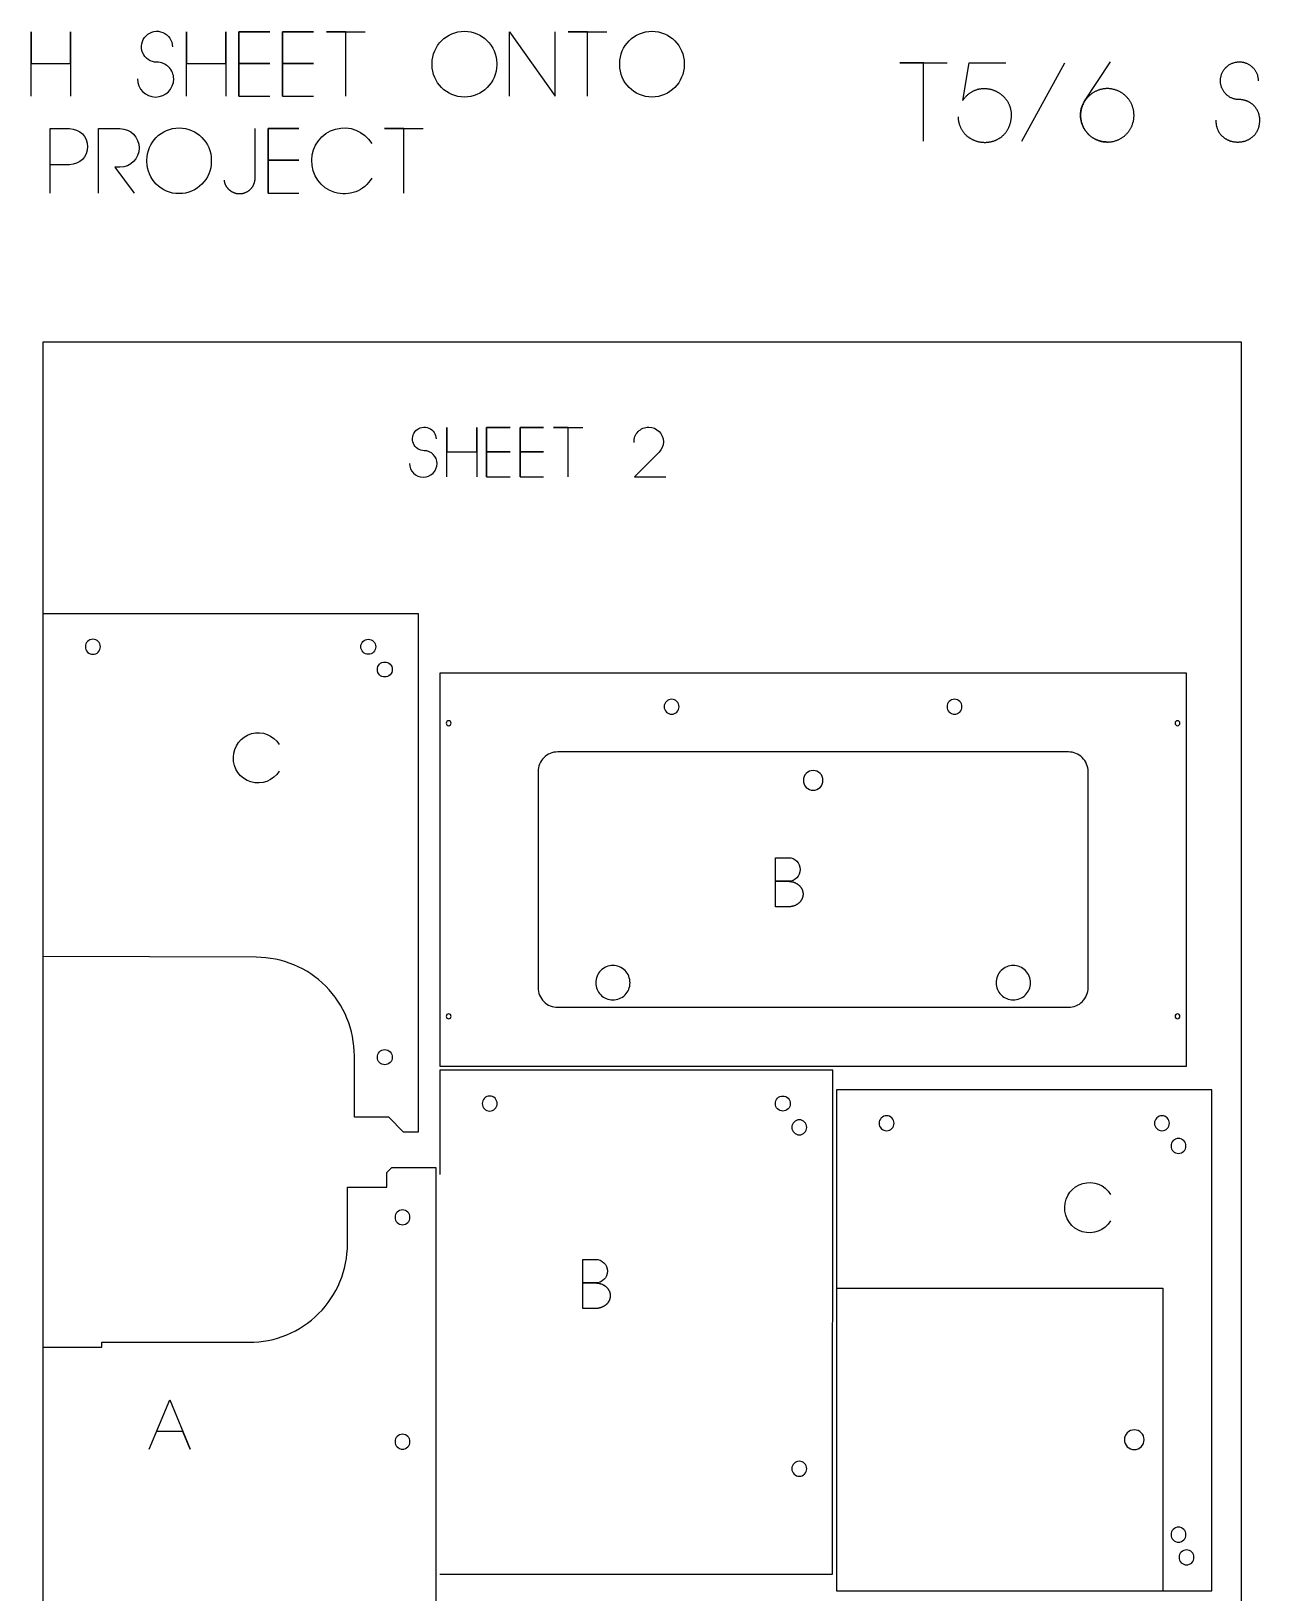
# Model space of a CAD drawing. Extents: x -841 to 6211, y -469 to 2808.
# Drawn here: x 1238 to 2488, y 1167 to 2757 of the extents above; entities that cross this region are included whole.
import ezdxf

# ---------------------------------------------------------------- set-up
doc = ezdxf.new("R2010")
doc.units = 0
for name, color, linetype in [('DEFAULT_LAYER', 1, 'CONTINUOUS'), ('T5_LOGOLAYER_2', 18, 'CONTINUOUS'), ('T5_LOGOLAYER_20', 18, 'CONTINUOUS'), ('T5_LOGOLAYER_21', 18, 'CONTINUOUS'), ('VW_T4_LOGO_2LAYER_2', 18, 'CONTINUOUS')]:
    doc.layers.add(name, color=color, linetype=linetype)

msp = doc.modelspace()

# ---------------------------------------------------------------- linework, layer by layer
at = {"layer": 'DEFAULT_LAYER'}
msp.add_lwpolyline([(1249.6, 2164), (1631.6, 2164), (1631.6, 1636), (1616.6, 1636), (1601.6, 1651), (1566.6, 1651), (1566.6, 1713.5, 0.415484), (1466.6, 1813.9), (1249.6, 1814.6)], format="xyb", dxfattribs=at)
for points in [[(1300.4, 2137.7, 0.414214), (1292.8, 2130, 0.414214), (1300.4, 2122.4, 0.414214), (1308, 2130, 0.414214)], [(1580.8, 2122.4, -0.414214), (1573.2, 2130, -0.414214), (1580.8, 2137.7, -0.414214), (1588.4, 2130, -0.414214)], [(1597.6, 2099.3, -0.414214), (1590, 2106.9, -0.414214), (1597.6, 2114.5, -0.414214), (1605.2, 2106.9, -0.414214)], [(1889.6, 2076.6, 0.414214), (1882, 2069, 0.414214), (1889.6, 2061.4, 0.414214), (1897.2, 2069, 0.414214)], [(2177.6, 2076.6, 0.414214), (2170, 2069, 0.414214), (2177.6, 2061.4, 0.414214), (2185.2, 2069, 0.414214)], [(1662.6, 2054.7, 0.414214), (1660.1, 2052.2, 0.414214), (1662.6, 2049.7, 0.414214), (1665.1, 2052.2, 0.414214)], [(2404.6, 2054.7, 0.414214), (2402.1, 2052.2, 0.414214), (2404.6, 2049.7, 0.414214), (2407.1, 2052.2, 0.414214)], [(1773.7, 1763), (2293.6, 1763, 0.414214), (2313.6, 1783), (2313.6, 2003, 0.415222), (2293.5, 2023), (1773.6, 2023, 0.414214), (1753.6, 2003), (1753.6, 1783, 0.415288)], [(2033.7, 2004, 0.414214), (2023.7, 1994, 0.414214), (2033.7, 1984, 0.414214), (2043.7, 1994, 0.414214)], [(1829.8, 1805.5, 0.414214), (1812.3, 1788, 0.414214), (1829.8, 1770.5, 0.414214), (1847.3, 1788, 0.414214)], [(2237.4, 1805.5, 0.414214), (2219.9, 1788, 0.414214), (2237.4, 1770.5, 0.414214), (2254.9, 1788, 0.414214)], [(1662.6, 1756.3, 0.414214), (1660.1, 1753.8, 0.414214), (1662.6, 1751.3, 0.414214), (1665.1, 1753.8, 0.414214)], [(2404.6, 1756.3, 0.414214), (2402.1, 1753.8, 0.414214), (2404.6, 1751.3, 0.414214), (2407.1, 1753.8, 0.414214)], [(1597.6, 1704.6, -0.414214), (1590, 1712.2, -0.414214), (1597.6, 1719.9, -0.414214), (1605.2, 1712.2, -0.414214)], [(1704.4, 1672.7, 0.414214), (1696.8, 1665, 0.414214), (1704.4, 1657.4, 0.414214), (1712, 1665, 0.414214)], [(2002.8, 1672.7, -0.414214), (2010.4, 1665, -0.414214), (2002.8, 1657.4, -0.414214), (1995.2, 1665, -0.414214)], [(2019.6, 1648.5, 0.414214), (2012, 1640.8, 0.414214), (2019.6, 1633.2, 0.414214), (2027.2, 1640.8, 0.414214)], [(2108.4, 1652.6, 0.414214), (2100.8, 1645, 0.414214), (2108.4, 1637.4, 0.414214), (2116, 1645, 0.414214)], [(2388.8, 1652.6, 0.414214), (2381.2, 1645, 0.414214), (2388.8, 1637.4, 0.414214), (2396.4, 1645, 0.414214)], [(2405.6, 1629.5, 0.414214), (2398, 1621.9, 0.414214), (2405.6, 1614.2, 0.414214), (2413.2, 1621.9, 0.414214)], [(1615.6, 1556.8, 0.414214), (1608, 1549.2, 0.414214), (1615.6, 1541.6, 0.414214), (1623.2, 1549.2, 0.414214)], [(1615.6, 1328.4, 0.414214), (1608, 1320.8, 0.414214), (1615.6, 1313.2, 0.414214), (1623.2, 1320.8, 0.414214)], [(2360.6, 1332.8, 0.414214), (2350.6, 1322.8, 0.414214), (2360.6, 1312.8, 0.414214), (2370.6, 1322.8, 0.414214)], [(2019.6, 1300.9, 0.414214), (2012, 1293.3, 0.414214), (2019.6, 1285.6, 0.414214), (2027.2, 1293.3, 0.414214)], [(2405.6, 1233.8, 0.414214), (2398, 1226.2, 0.414214), (2405.6, 1218.5, 0.414214), (2413.2, 1226.2, 0.414214)], [(2413.8, 1210.6, 0.414214), (2406.2, 1203, 0.414214), (2413.8, 1195.4, 0.414214), (2421.4, 1203, 0.414214)]]:
    msp.add_lwpolyline(points, format="xyb", close=True, dxfattribs=at)
for points in [[(1653.6, 1703), (2413.6, 1703), (2413.6, 2103), (1653.6, 2103)], [(2057.6, 1169), (2439.6, 1169), (2439.6, 1679), (2057.6, 1679)]]:
    msp.add_lwpolyline(points, close=True, dxfattribs=at)
for points in [[(1653.7, 1186), (2053.5, 1186), (2053.6, 1699), (1653.6, 1699), (1653.6, 1592.7)], [(2057.6, 1477.1), (2389.6, 1477), (2389.6, 1169)]]:
    msp.add_lwpolyline(points, dxfattribs=at)
at = {"layer": 'T5_LOGOLAYER_2'}
for points in [[(2146, 2644.6), (2146, 2724.6), (2122, 2724.6), (2170, 2724.6)], [(2181.2, 2669.4), (2181.2, 2668.7), (2181.3, 2668), (2181.3, 2667.3), (2181.4, 2666.6), (2181.5, 2665.9), (2181.6, 2665.2), (2181.8, 2664.6), (2181.9, 2663.9), (2182.1, 2663.3), (2182.3, 2662.6), (2182.4, 2662), (2182.6, 2661.4), (2182.9, 2660.8), (2183.1, 2660.2), (2183.3, 2659.6), (2183.6, 2659), (2183.8, 2658.5), (2184.1, 2657.9), (2184.4, 2657.4), (2184.7, 2656.8), (2185, 2656.3), (2185.3, 2655.8), (2185.6, 2655.3), (2186, 2654.8), (2186.3, 2654.3), (2186.7, 2653.8), (2187.1, 2653.4), (2187.4, 2652.9), (2187.8, 2652.5), (2188.2, 2652), (2188.6, 2651.6), (2189, 2651.2), (2189.5, 2650.8), (2189.9, 2650.4), (2190.3, 2650), (2190.8, 2649.7), (2191.2, 2649.3), (2191.7, 2649), (2192.2, 2648.6), (2192.6, 2648.3), (2193.1, 2648), (2193.6, 2647.7), (2194.1, 2647.4), (2194.6, 2647.1), (2195.1, 2646.8), (2195.6, 2646.6), (2196.1, 2646.3), (2196.7, 2646.1), (2197.2, 2645.8), (2197.7, 2645.6), (2198.3, 2645.4), (2198.8, 2645.2), (2199.3, 2645), (2199.9, 2644.8), (2200.4, 2644.7), (2201, 2644.5), (2201.5, 2644.4), (2202.1, 2644.2), (2202.7, 2644.1), (2203.2, 2644), (2203.8, 2643.9), (2204.4, 2643.8), (2204.9, 2643.8), (2205.5, 2643.7), (2206.1, 2643.6), (2206.7, 2643.6), (2207.2, 2643.6), (2207.8, 2643.5), (2208.4, 2643.5), (2208.9, 2643.5), (2209.5, 2643.5), (2210.1, 2643.6), (2210.7, 2643.6), (2211.2, 2643.7), (2211.8, 2643.7), (2212.4, 2643.8), (2213, 2643.9), (2213.5, 2644), (2214.1, 2644.1), (2214.6, 2644.2), (2215.2, 2644.3), (2215.8, 2644.4), (2216.3, 2644.6), (2216.9, 2644.8), (2217.4, 2644.9), (2218, 2645.1), (2218.5, 2645.3), (2219, 2645.5), (2219.6, 2645.8), (2220.1, 2646), (2220.6, 2646.2), (2221.1, 2646.5), (2221.7, 2646.8), (2222.2, 2647), (2222.7, 2647.3), (2223.2, 2647.6), (2223.7, 2648), (2224.1, 2648.3), (2224.6, 2648.6), (2225.1, 2649), (2225.6, 2649.3), (2226, 2649.7), (2226.5, 2650.1), (2226.9, 2650.5), (2227.3, 2650.9), (2227.8, 2651.3), (2228.2, 2651.8), (2228.6, 2652.2), (2229, 2652.7), (2229.4, 2653.2), (2229.8, 2653.7), (2230.1, 2654.2), (2230.5, 2654.7), (2230.9, 2655.2), (2231.2, 2655.7), (2231.5, 2656.3), (2231.9, 2656.8), (2232.2, 2657.4), (2232.5, 2658), (2232.8, 2658.6), (2233, 2659.2), (2233.3, 2659.8), (2233.6, 2660.5), (2233.8, 2661.1), (2234, 2661.8), (2234.3, 2662.4), (2234.5, 2663.1), (2234.7, 2663.8), (2234.8, 2664.5), (2235, 2665.2), (2235.1, 2665.9), (2235.2, 2666.6), (2235.4, 2667.2), (2235.4, 2667.9), (2235.5, 2668.6), (2235.6, 2669.2), (2235.6, 2669.9), (2235.6, 2670.5), (2235.7, 2671.1), (2235.7, 2671.8), (2235.6, 2672.4), (2235.6, 2673), (2235.6, 2673.7), (2235.5, 2674.3), (2235.4, 2674.9), (2235.3, 2675.5), (2235.2, 2676.1), (2235.1, 2676.7), (2235, 2677.3), (2234.8, 2677.8), (2234.7, 2678.4), (2234.5, 2679), (2234.3, 2679.5), (2234.1, 2680.1), (2233.9, 2680.6), (2233.7, 2681.2), (2233.5, 2681.7), (2233.3, 2682.2), (2233, 2682.8), (2232.7, 2683.3), (2232.5, 2683.8), (2232.2, 2684.3), (2231.9, 2684.8), (2231.6, 2685.3), (2231.3, 2685.7), (2231, 2686.2), (2230.6, 2686.7), (2230.3, 2687.1), (2229.9, 2687.6), (2229.6, 2688), (2229.2, 2688.4), (2228.8, 2688.9), (2228.4, 2689.3), (2228, 2689.7), (2227.6, 2690.1), (2227.2, 2690.5), (2226.8, 2690.8), (2226.4, 2691.2), (2225.9, 2691.6), (2225.5, 2691.9), (2225, 2692.3), (2224.6, 2692.6), (2224.1, 2692.9), (2223.7, 2693.3), (2223.2, 2693.6), (2222.7, 2693.9), (2222.2, 2694.2), (2221.7, 2694.4), (2221.2, 2694.7), (2220.7, 2695), (2220.2, 2695.2), (2219.7, 2695.5), (2219.2, 2695.7), (2218.7, 2695.9), (2218.1, 2696.1), (2217.6, 2696.3), (2217.1, 2696.5), (2216.5, 2696.7), (2216, 2696.9), (2215.5, 2697), (2214.9, 2697.2), (2214.4, 2697.3), (2213.8, 2697.4), (2213.3, 2697.6), (2212.7, 2697.7), (2212.1, 2697.8), (2211.6, 2697.8), (2211, 2697.9), (2210.5, 2698), (2209.9, 2698), (2209.3, 2698.1), (2208.8, 2698.1), (2208.2, 2698.1), (2207.6, 2698.1), (2207.1, 2698.1), (2206.5, 2698.1), (2205.9, 2698), (2205.4, 2698), (2204.8, 2697.9), (2204.2, 2697.8), (2203.7, 2697.8), (2203.1, 2697.7), (2202.5, 2697.6), (2202, 2697.4), (2201.4, 2697.3), (2200.8, 2697.2), (2200.3, 2697), (2199.7, 2696.8), (2199.2, 2696.6), (2198.6, 2696.4), (2198.1, 2696.2), (2197.6, 2696), (2197, 2695.7), (2196.5, 2695.5), (2195.9, 2695.2), (2195.4, 2694.9), (2194.9, 2694.6), (2194.4, 2694.3), (2193.9, 2694), (2193.3, 2693.7), (2192.8, 2693.3), (2192.3, 2692.9), (2191.8, 2692.6), (2191.4, 2692.2), (2190.9, 2691.8), (2190.4, 2691.3), (2189.9, 2690.9), (2189.4, 2690.4), (2189, 2690), (2188.5, 2689.5), (2188.1, 2689), (2187.6, 2688.4), (2187.2, 2687.9), (2186.8, 2687.4), (2186.4, 2686.8), (2186, 2686.2), (2192.4, 2724.6), (2230, 2724.6)], [(2246, 2644.6), (2290, 2724.6)], [(2333.2, 2643.8), (2332.7, 2643.8), (2332.2, 2643.8), (2331.7, 2643.9), (2331.2, 2643.9), (2330.7, 2643.9), (2330.2, 2644), (2329.7, 2644), (2329.3, 2644.1), (2328.8, 2644.2), (2328.3, 2644.2), (2327.9, 2644.3), (2327.4, 2644.4), (2326.9, 2644.5), (2326.5, 2644.6), (2326, 2644.8), (2325.6, 2644.9), (2325.1, 2645), (2324.7, 2645.1), (2324.3, 2645.3), (2323.8, 2645.4), (2323.4, 2645.6), (2323, 2645.8), (2322.6, 2645.9), (2322.1, 2646.1), (2321.7, 2646.3), (2321.3, 2646.5), (2320.9, 2646.7), (2320.5, 2646.9), (2319.7, 2647.3), (2319, 2647.8), (2318.2, 2648.3), (2317.5, 2648.8), (2316.8, 2649.3), (2316.1, 2649.8), (2315.4, 2650.4), (2314.7, 2651), (2314.1, 2651.6), (2313.5, 2652.2), (2312.9, 2652.9), (2312.3, 2653.5), (2311.8, 2654.2), (2311.3, 2654.9), (2310.7, 2655.6), (2310.3, 2656.3), (2309.8, 2657.1), (2309.4, 2657.8), (2309, 2658.6), (2308.6, 2659.4), (2308.2, 2660.2), (2307.9, 2661), (2307.5, 2661.8), (2307.3, 2662.6), (2307, 2663.4), (2306.8, 2664.3), (2306.6, 2665.1), (2306.4, 2666), (2306.2, 2666.9), (2306.1, 2667.7), (2306, 2668.6), (2305.9, 2669.5), (2305.9, 2670.4), (2305.9, 2671.3), (2305.9, 2672.2), (2305.9, 2672.6), (2305.9, 2673.1), (2306, 2673.5), (2306, 2673.9), (2306.1, 2674.4), (2306.1, 2674.8), (2306.2, 2675.3), (2306.3, 2675.7), (2306.3, 2676.2), (2306.4, 2676.6), (2306.5, 2677.1), (2306.6, 2677.5), (2306.7, 2678), (2306.9, 2678.4), (2307, 2678.9), (2307.1, 2679.3), (2307.3, 2679.8), (2307.4, 2680.2), (2307.6, 2680.6), (2307.8, 2681.1), (2308, 2681.5), (2308.1, 2682), (2308.3, 2682.4), (2308.5, 2682.8), (2308.8, 2683.3), (2309, 2683.7), (2309.2, 2684.1), (2309.5, 2684.6), (2309.7, 2685), (2310, 2685.4), (2336.4, 2725.4)], [(2443.6, 2666.2), (2443.6, 2665.5), (2443.6, 2664.8), (2443.6, 2664.2), (2443.7, 2663.5), (2443.8, 2662.9), (2443.8, 2662.2), (2443.9, 2661.6), (2444.1, 2661), (2444.2, 2660.4), (2444.3, 2659.8), (2444.5, 2659.2), (2444.7, 2658.6), (2444.9, 2658.1), (2445.1, 2657.5), (2445.3, 2657), (2445.5, 2656.4), (2445.7, 2655.9), (2446, 2655.4), (2446.2, 2654.9), (2446.5, 2654.4), (2446.8, 2653.9), (2447.1, 2653.5), (2447.4, 2653), (2447.7, 2652.6), (2448, 2652.1), (2448.4, 2651.7), (2448.7, 2651.3), (2449.1, 2650.9), (2449.4, 2650.5), (2449.8, 2650.1), (2450.2, 2649.8), (2450.6, 2649.4), (2451, 2649.1), (2451.4, 2648.7), (2451.8, 2648.4), (2452.2, 2648.1), (2452.6, 2647.8), (2453.1, 2647.5), (2453.5, 2647.2), (2454, 2647), (2454.4, 2646.7), (2454.9, 2646.5), (2455.3, 2646.2), (2455.8, 2646), (2456.3, 2645.8), (2456.8, 2645.6), (2457.2, 2645.4), (2457.7, 2645.2), (2458.2, 2645.1), (2458.7, 2644.9), (2459.2, 2644.8), (2459.7, 2644.6), (2460.2, 2644.5), (2460.8, 2644.4), (2461.3, 2644.3), (2461.8, 2644.2), (2462.3, 2644.1), (2462.8, 2644), (2463.3, 2644), (2463.9, 2643.9), (2464.4, 2643.9), (2464.9, 2643.8), (2465.4, 2643.8), (2466, 2643.8), (2466.5, 2643.8), (2467, 2643.8), (2467.5, 2643.9), (2468.1, 2643.9), (2468.6, 2644), (2469.1, 2644), (2469.6, 2644.1), (2470.1, 2644.2), (2470.7, 2644.3), (2471.2, 2644.4), (2471.7, 2644.5), (2472.2, 2644.6), (2472.7, 2644.8), (2473.2, 2644.9), (2473.7, 2645.1), (2474.2, 2645.2), (2474.7, 2645.4), (2475.2, 2645.6), (2475.6, 2645.8), (2476.1, 2646), (2476.6, 2646.2), (2477.1, 2646.5), (2477.5, 2646.7), (2478, 2647), (2478.4, 2647.2), (2478.9, 2647.5), (2479.3, 2647.8), (2479.7, 2648.1), (2480.1, 2648.4), (2480.6, 2648.7), (2481, 2649.1), (2481.4, 2649.4), (2481.7, 2649.8), (2482.1, 2650.1), (2482.5, 2650.5), (2482.9, 2650.9), (2483.2, 2651.3), (2483.6, 2651.7), (2483.9, 2652.1), (2484.2, 2652.6), (2484.5, 2653), (2484.8, 2653.5), (2485.1, 2653.9), (2485.4, 2654.4), (2485.7, 2654.9), (2486, 2655.4), (2486.2, 2655.9), (2486.4, 2656.4), (2486.7, 2657), (2486.9, 2657.5), (2487.1, 2658.1), (2487.3, 2658.6), (2487.4, 2659.2), (2487.6, 2659.8), (2487.7, 2660.4), (2487.9, 2661), (2488, 2661.6), (2488.1, 2662.2), (2488.2, 2662.9), (2488.2, 2663.5), (2488.3, 2664.2), (2488.3, 2664.8), (2488.4, 2665.5), (2488.4, 2666.2), (2488.4, 2666.8), (2488.3, 2667.3), (2488.3, 2667.8), (2488.3, 2668.4), (2488.2, 2668.9), (2488.1, 2669.4), (2488, 2669.9), (2487.9, 2670.4), (2487.8, 2670.9), (2487.7, 2671.4), (2487.6, 2671.9), (2487.4, 2672.4), (2487.3, 2672.9), (2487.1, 2673.4), (2486.9, 2673.9), (2486.7, 2674.3), (2486.5, 2674.8), (2486.3, 2675.3), (2486.1, 2675.7), (2485.9, 2676.2), (2485.6, 2676.6), (2485.4, 2677), (2485.1, 2677.4), (2484.8, 2677.9), (2484.5, 2678.3), (2484.2, 2678.7), (2483.9, 2679.1), (2483.6, 2679.5), (2483.3, 2679.9), (2483, 2680.2), (2482.6, 2680.6), (2482.3, 2680.9), (2481.9, 2681.3), (2481.6, 2681.6), (2481.2, 2682), (2480.8, 2682.3), (2480.4, 2682.6), (2480, 2682.9), (2479.6, 2683.2), (2479.2, 2683.5), (2478.8, 2683.8), (2478.4, 2684), (2477.9, 2684.3), (2477.5, 2684.5), (2477, 2684.8), (2476.6, 2685), (2476.1, 2685.2), (2475.7, 2685.4), (2475.2, 2685.6), (2474.7, 2685.8), (2474.2, 2685.9), (2473.8, 2686.1), (2473.3, 2686.2), (2472.8, 2686.4), (2472.3, 2686.5), (2471.8, 2686.6), (2471.2, 2686.7), (2470.7, 2686.8), (2470.2, 2686.9), (2469.7, 2686.9), (2469.2, 2687), (2468.6, 2687), (2468.1, 2687), (2467.6, 2687), (2467.2, 2687), (2466.8, 2687), (2466, 2687.1), (2465.2, 2687.2), (2464.5, 2687.3), (2463.7, 2687.4), (2463, 2687.5), (2462.3, 2687.7), (2461.6, 2687.9), (2460.9, 2688.2), (2460.2, 2688.4), (2459.5, 2688.7), (2458.9, 2689), (2458.3, 2689.3), (2457.7, 2689.7), (2457.1, 2690.1), (2456.5, 2690.4), (2455.9, 2690.9), (2455.4, 2691.3), (2454.9, 2691.7), (2454.4, 2692.2), (2453.9, 2692.7), (2453.4, 2693.2), (2453, 2693.7), (2452.5, 2694.2), (2452.1, 2694.7), (2451.7, 2695.3), (2451.4, 2695.9), (2451, 2696.5), (2450.7, 2697), (2450.4, 2697.6), (2450.1, 2698.3), (2449.8, 2698.9), (2449.5, 2699.5), (2449.3, 2700.2), (2449.1, 2700.8), (2448.9, 2701.5), (2448.8, 2702.1), (2448.6, 2702.8), (2448.5, 2703.4), (2448.4, 2704.1), (2448.4, 2704.8), (2448.3, 2705.5), (2448.3, 2706.2), (2448.3, 2706.9), (2448.3, 2707.5), (2448.4, 2708.2), (2448.5, 2708.9), (2448.6, 2709.6), (2448.7, 2710.3), (2448.9, 2711), (2449, 2711.6), (2449.3, 2712.3), (2449.5, 2713), (2449.8, 2713.6), (2450, 2714.3), (2450.4, 2714.9), (2450.7, 2715.6), (2451.1, 2716.2), (2451.5, 2716.8), (2451.9, 2717.5), (2452.4, 2718.1), (2452.9, 2718.7), (2453.1, 2719), (2453.4, 2719.3), (2453.7, 2719.5), (2454, 2719.8), (2454.2, 2720.1), (2454.5, 2720.4), (2455.1, 2720.9), (2455.7, 2721.4), (2456.3, 2721.9), (2456.9, 2722.3), (2457.6, 2722.7), (2458.2, 2723.1), (2458.8, 2723.4), (2459.5, 2723.7), (2460.2, 2724), (2460.8, 2724.3), (2461.5, 2724.5), (2462.2, 2724.7), (2462.8, 2724.9), (2463.5, 2725.1), (2464.2, 2725.2), (2464.9, 2725.3), (2465.6, 2725.4), (2466.2, 2725.5), (2466.9, 2725.5), (2467.6, 2725.5), (2468.3, 2725.5), (2469, 2725.4), (2469.7, 2725.4), (2470.3, 2725.3), (2471, 2725.2), (2471.7, 2725), (2472.3, 2724.9), (2473, 2724.7), (2473.6, 2724.5), (2474.3, 2724.2), (2474.9, 2724), (2475.5, 2723.7), (2476.1, 2723.4), (2476.7, 2723.1), (2477.3, 2722.8), (2477.9, 2722.4), (2478.5, 2722.1), (2479, 2721.7), (2479.6, 2721.2), (2480.1, 2720.8), (2480.6, 2720.4), (2481.1, 2719.9), (2481.6, 2719.4), (2482.1, 2718.9), (2482.5, 2718.4), (2482.9, 2717.8), (2483.3, 2717.3), (2483.7, 2716.7), (2484.1, 2716.1), (2484.4, 2715.5), (2484.8, 2714.9), (2485.1, 2714.2), (2485.4, 2713.6), (2485.6, 2712.9), (2485.9, 2712.2), (2486.1, 2711.5), (2486.2, 2710.8), (2486.4, 2710.1), (2486.5, 2709.3), (2486.6, 2708.6), (2486.7, 2707.8), (2486.7, 2707.4), (2486.7, 2707), (2486.8, 2706.6), (2486.8, 2706.2)]]:
    msp.add_lwpolyline(points, dxfattribs=at)
msp.add_lwpolyline([(2333.2, 2643.8), (2333.9, 2643.8), (2334.6, 2643.9), (2335.3, 2643.9), (2335.9, 2644), (2336.6, 2644), (2337.3, 2644.1), (2338, 2644.3), (2338.6, 2644.4), (2339.3, 2644.5), (2340, 2644.7), (2340.6, 2644.9), (2341.2, 2645), (2341.9, 2645.3), (2342.5, 2645.5), (2343.1, 2645.7), (2343.7, 2646), (2344.4, 2646.2), (2345, 2646.5), (2345.5, 2646.8), (2346.1, 2647.1), (2346.7, 2647.4), (2347.3, 2647.8), (2347.8, 2648.1), (2348.4, 2648.5), (2348.9, 2648.8), (2349.4, 2649.2), (2350, 2649.6), (2350.5, 2650), (2351, 2650.5), (2351.4, 2650.9), (2351.9, 2651.3), (2352.4, 2651.8), (2352.8, 2652.3), (2353.3, 2652.7), (2353.7, 2653.2), (2354.1, 2653.7), (2354.6, 2654.2), (2355, 2654.8), (2355.3, 2655.3), (2355.7, 2655.8), (2356.1, 2656.4), (2356.4, 2656.9), (2356.8, 2657.5), (2357.1, 2658.1), (2357.4, 2658.6), (2357.7, 2659.2), (2358, 2659.8), (2358.2, 2660.4), (2358.5, 2661.1), (2358.7, 2661.7), (2358.9, 2662.3), (2359.1, 2662.9), (2359.3, 2663.6), (2359.5, 2664.2), (2359.7, 2664.9), (2359.8, 2665.5), (2359.9, 2666.2), (2360, 2666.9), (2360.1, 2667.6), (2360.2, 2668.2), (2360.3, 2668.9), (2360.3, 2669.6), (2360.4, 2670.3), (2360.4, 2671), (2360.4, 2671.7), (2360.3, 2672.4), (2360.3, 2673.1), (2360.2, 2673.8), (2360.1, 2674.5), (2360, 2675.2), (2359.9, 2675.8), (2359.8, 2676.5), (2359.7, 2677.2), (2359.5, 2677.8), (2359.3, 2678.5), (2359.1, 2679.1), (2358.9, 2679.8), (2358.7, 2680.4), (2358.5, 2681), (2358.2, 2681.6), (2358, 2682.2), (2357.7, 2682.8), (2357.4, 2683.4), (2357.1, 2684), (2356.8, 2684.6), (2356.4, 2685.1), (2356.1, 2685.7), (2355.7, 2686.2), (2355.3, 2686.8), (2355, 2687.3), (2354.6, 2687.8), (2354.1, 2688.3), (2353.7, 2688.8), (2353.3, 2689.3), (2352.8, 2689.8), (2352.4, 2690.3), (2351.9, 2690.7), (2351.4, 2691.2), (2351, 2691.6), (2350.5, 2692), (2350, 2692.4), (2349.4, 2692.8), (2348.9, 2693.2), (2348.4, 2693.6), (2347.8, 2693.9), (2347.3, 2694.3), (2346.7, 2694.6), (2346.1, 2694.9), (2345.5, 2695.3), (2345, 2695.5), (2344.4, 2695.8), (2343.7, 2696.1), (2343.1, 2696.3), (2342.5, 2696.6), (2341.9, 2696.8), (2341.2, 2697), (2340.6, 2697.2), (2340, 2697.4), (2339.3, 2697.5), (2338.6, 2697.7), (2338, 2697.8), (2337.3, 2697.9), (2336.6, 2698), (2335.9, 2698.1), (2335.3, 2698.1), (2334.6, 2698.2), (2333.9, 2698.2), (2333.2, 2698.2), (2332.5, 2698.2), (2331.8, 2698.2), (2331.1, 2698.1), (2330.4, 2698.1), (2329.7, 2698), (2329, 2697.9), (2328.3, 2697.8), (2327.7, 2697.7), (2327, 2697.5), (2326.4, 2697.4), (2325.7, 2697.2), (2325.1, 2697), (2324.4, 2696.8), (2323.8, 2696.6), (2323.2, 2696.3), (2322.6, 2696.1), (2322, 2695.8), (2321.4, 2695.5), (2320.8, 2695.3), (2320.2, 2694.9), (2319.6, 2694.6), (2319.1, 2694.3), (2318.5, 2693.9), (2318, 2693.6), (2317.4, 2693.2), (2316.9, 2692.8), (2316.4, 2692.4), (2315.9, 2692), (2315.4, 2691.6), (2314.9, 2691.2), (2314.4, 2690.7), (2313.9, 2690.3), (2313.5, 2689.8), (2313, 2689.3), (2312.6, 2688.8), (2312.2, 2688.3), (2311.8, 2687.8), (2311.4, 2687.3), (2311, 2686.8), (2310.6, 2686.2), (2310.2, 2685.7), (2309.9, 2685.1), (2309.6, 2684.6), (2309.2, 2684), (2308.9, 2683.4), (2308.6, 2682.8), (2308.4, 2682.2), (2308.1, 2681.6), (2307.8, 2681), (2307.6, 2680.4), (2307.4, 2679.8), (2307.2, 2679.1), (2307, 2678.5), (2306.8, 2677.8), (2306.7, 2677.2), (2306.5, 2676.5), (2306.4, 2675.8), (2306.3, 2675.2), (2306.2, 2674.5), (2306.1, 2673.8), (2306, 2673.1), (2306, 2672.4), (2306, 2671.7), (2306, 2671), (2306, 2670.3), (2306, 2669.6), (2306, 2668.9), (2306.1, 2668.2), (2306.2, 2667.6), (2306.3, 2666.9), (2306.4, 2666.2), (2306.5, 2665.5), (2306.7, 2664.9), (2306.8, 2664.2), (2307, 2663.6), (2307.2, 2662.9), (2307.4, 2662.3), (2307.6, 2661.7), (2307.8, 2661.1), (2308.1, 2660.4), (2308.4, 2659.8), (2308.6, 2659.2), (2308.9, 2658.6), (2309.2, 2658.1), (2309.6, 2657.5), (2309.9, 2656.9), (2310.2, 2656.4), (2310.6, 2655.8), (2311, 2655.3), (2311.4, 2654.8), (2311.8, 2654.2), (2312.2, 2653.7), (2312.6, 2653.2), (2313, 2652.7), (2313.5, 2652.3), (2313.9, 2651.8), (2314.4, 2651.3), (2314.9, 2650.9), (2315.4, 2650.5), (2315.9, 2650), (2316.4, 2649.6), (2316.9, 2649.2), (2317.4, 2648.8), (2318, 2648.5), (2318.5, 2648.1), (2319.1, 2647.8), (2319.6, 2647.4), (2320.2, 2647.1), (2320.8, 2646.8), (2321.4, 2646.5), (2322, 2646.2), (2322.6, 2646), (2323.2, 2645.7), (2323.8, 2645.5), (2324.4, 2645.3), (2325.1, 2645), (2325.7, 2644.9), (2326.4, 2644.7), (2327, 2644.5), (2327.7, 2644.4), (2328.3, 2644.3), (2329, 2644.1), (2329.7, 2644), (2330.4, 2644), (2331.1, 2643.9), (2331.8, 2643.9), (2332.5, 2643.8)], close=True, dxfattribs=at)
at = {"layer": 'T5_LOGOLAYER_20'}
msp.add_lwpolyline([(1249.6, 0), (2469.6, 0), (2469.6, 2440), (1249.6, 2440)], close=True, dxfattribs=at)
msp.add_lwpolyline([(1249.6, 1417), (1309.6, 1417), (1309.6, 1422), (1459.4, 1422, 0.414828), (1559.6, 1522), (1559.6, 1580), (1599.6, 1580), (1599.6, 1595), (1604.6, 1600), (1649.6, 1600), (1649.6, 0), (1604.6, 0), (1599.6, 5), (1599.6, 20), (1559.6, 20), (1559.6, 77.6, 0.415348), (1459.6, 178), (1309.6, 178), (1309.6, 183), (1249.6, 183)], format="xyb", dxfattribs=at)
at = {"layer": 'T5_LOGOLAYER_21'}
for points in [[(1237.6, 2690.4), (1237.6, 2756), (1237.6, 2723.8), (1277.7, 2723.8), (1277.7, 2756), (1277.7, 2690.4)], [(1395.8, 2690.4), (1395.8, 2756), (1395.8, 2723.8), (1435.8, 2723.8), (1435.8, 2756), (1435.8, 2690.4)], [(1449, 2690.4), (1449, 2756), (1480.5, 2756), (1449, 2756), (1449, 2723.8), (1480.5, 2723.8), (1449, 2723.8), (1449, 2690.4), (1480.5, 2690.4)], [(1493.6, 2690.4), (1493.6, 2756), (1525.1, 2756), (1493.6, 2756), (1493.6, 2723.8), (1525.1, 2723.8), (1493.6, 2723.8), (1493.6, 2690.4), (1525.1, 2690.4)], [(1557.9, 2690.4), (1557.9, 2756), (1538.2, 2756), (1577.6, 2756)], [(1724.6, 2690.4), (1724.6, 2756), (1771.2, 2690.4), (1771.2, 2756)], [(1804, 2690.4), (1804, 2756), (1784.3, 2756), (1823.7, 2756)], [(1434, 2605), (1434.1, 2604.7), (1434.1, 2604.4), (1434.2, 2604), (1434.2, 2603.7), (1434.3, 2603.4), (1434.4, 2603), (1434.4, 2602.7), (1434.5, 2602.4), (1434.6, 2602), (1434.7, 2601.7), (1434.9, 2601.4), (1435, 2601.1), (1435.1, 2600.8), (1435.2, 2600.5), (1435.4, 2600.1), (1435.6, 2599.8), (1435.7, 2599.5), (1435.9, 2599.2), (1436.1, 2598.9), (1436.2, 2598.6), (1436.4, 2598.3), (1436.6, 2598.1), (1436.8, 2597.8), (1437.1, 2597.5), (1437.3, 2597.2), (1437.5, 2597), (1437.7, 2596.7), (1438, 2596.4), (1438.2, 2596.2), (1438.5, 2595.9), (1438.7, 2595.7), (1439, 2595.4), (1439.2, 2595.2), (1439.5, 2595), (1439.8, 2594.7), (1440.1, 2594.5), (1440.4, 2594.3), (1440.7, 2594.1), (1441, 2593.9), (1441.3, 2593.7), (1441.6, 2593.5), (1441.9, 2593.3), (1442.2, 2593.2), (1442.5, 2593), (1442.9, 2592.8), (1443.2, 2592.7), (1443.5, 2592.5), (1443.9, 2592.4), (1444.2, 2592.3), (1444.6, 2592.1), (1444.9, 2592), (1445.3, 2591.9), (1445.6, 2591.8), (1446, 2591.7), (1446.4, 2591.6), (1446.7, 2591.6), (1447.1, 2591.5), (1447.5, 2591.4), (1447.9, 2591.4), (1448.2, 2591.3), (1448.6, 2591.3), (1449, 2591.3), (1449.4, 2591.3), (1449.8, 2591.3), (1450.2, 2591.3), (1450.6, 2591.3), (1451, 2591.3), (1451.4, 2591.3), (1451.8, 2591.4), (1452.2, 2591.4), (1452.6, 2591.5), (1453, 2591.6), (1453.3, 2591.7), (1453.7, 2591.8), (1454.1, 2591.9), (1454.5, 2592), (1454.8, 2592.1), (1455.2, 2592.2), (1455.6, 2592.4), (1455.9, 2592.5), (1456.3, 2592.7), (1456.6, 2592.8), (1457, 2593), (1457.3, 2593.2), (1457.6, 2593.4), (1458, 2593.5), (1458.3, 2593.7), (1458.6, 2594), (1458.9, 2594.2), (1459.2, 2594.4), (1459.5, 2594.6), (1459.8, 2594.9), (1460.1, 2595.1), (1460.4, 2595.4), (1460.7, 2595.6), (1460.9, 2595.9), (1461.2, 2596.1), (1461.4, 2596.4), (1461.7, 2596.7), (1461.9, 2597), (1462.2, 2597.3), (1462.4, 2597.6), (1462.6, 2597.9), (1462.8, 2598.2), (1463.1, 2598.5), (1463.3, 2598.8), (1463.5, 2599.2), (1463.6, 2599.5), (1463.8, 2599.8), (1464, 2600.2), (1464.1, 2600.5), (1464.3, 2600.9), (1464.4, 2601.2), (1464.6, 2601.6), (1464.7, 2602), (1464.8, 2602.3), (1464.9, 2602.7), (1465, 2603.1), (1465.1, 2603.5), (1465.2, 2603.8), (1465.3, 2604.2), (1465.4, 2604.6), (1465.4, 2605), (1465.5, 2605.4), (1465.5, 2605.8), (1465.5, 2606.2), (1465.5, 2606.6), (1465.5, 2607), (1465.5, 2657.5)], [(1478.7, 2591.9), (1478.7, 2657.5), (1510.2, 2657.5), (1478.7, 2657.5), (1478.7, 2625.4), (1510.2, 2625.4), (1478.7, 2625.4), (1478.7, 2591.9), (1510.2, 2591.9)], [(1617, 2591.9), (1617, 2657.5), (1597.3, 2657.5), (1636.7, 2657.5)]]:
    msp.add_lwpolyline(points, dxfattribs=at)
for points in [[(1345.9, 2708.1, 1), (1382.7, 2708.1, 0.415385), (1365.6, 2725.1, -0.668438), (1354.5, 2752, -0.668438), (1381.4, 2740.9)], [(1257, 2591.9), (1257, 2657.5), (1276.7, 2657.5, -1), (1276.7, 2620.8), (1257, 2620.8)], [(1306.2, 2591.9), (1306.2, 2657.5), (1327.9, 2657.5, -1), (1327.9, 2618.2), (1322.6, 2618.2), (1342.3, 2591.9)], [(1584.3, 2607, -0.77786), (1523.3, 2625.4, -0.756443), (1584.3, 2642.5)]]:
    msp.add_lwpolyline(points, format="xyb", dxfattribs=at)
for points in [[(1711.5, 2722.5, -1), (1645.8, 2722.5), (1645.8, 2723.8, -1), (1711.5, 2723.8)], [(1902.4, 2722.5, -1), (1836.8, 2722.5), (1836.8, 2723.8, -1), (1902.4, 2723.8)], [(1421, 2624.1, -1), (1355.4, 2624.1), (1355.4, 2625.4, -1), (1421, 2625.4)]]:
    msp.add_lwpolyline(points, format="xyb", close=True, dxfattribs=at)
at = {"layer": 'VW_T4_LOGO_2LAYER_2'}
for points in [[(1622.8, 2316.6, 1), (1650.8, 2316.6, 0.415385), (1637.8, 2329.6, -0.668438), (1629.3, 2350.1, -0.668438), (1649.8, 2341.6)], [(1851.3, 2338.1, -0.423868), (1866.3, 2353.6, -0.413911), (1881.3, 2338.6, -0.194637), (1876.8, 2328.1), (1851.8, 2303.1), (1883.8, 2303.1)], [(1490, 2003.5, -0.77786), (1443.5, 2017.5, -0.756443), (1490, 2030.5)], [(2336.4, 1545.6, -0.77786), (2289.9, 1559.6, -0.756443), (2336.4, 1572.6)]]:
    msp.add_lwpolyline(points, format="xyb", dxfattribs=at)
for points in [[(1660.8, 2303.1), (1660.8, 2353.1), (1660.8, 2328.6), (1691.3, 2328.6), (1691.3, 2353.1), (1691.3, 2303.1)], [(1701.3, 2303.1), (1701.3, 2353.1), (1725.3, 2353.1), (1701.3, 2353.1), (1701.3, 2328.6), (1725.3, 2328.6), (1701.3, 2328.6), (1701.3, 2303.1), (1725.3, 2303.1)], [(1735.3, 2303.1), (1735.3, 2353.1), (1759.3, 2353.1), (1735.3, 2353.1), (1735.3, 2328.6), (1759.3, 2328.6), (1735.3, 2328.6), (1735.3, 2303.1), (1759.3, 2303.1)], [(1784.3, 2303.1), (1784.3, 2353.1), (1769.3, 2353.1), (1799.3, 2353.1)], [(1357.6, 1313.3), (1378.6, 1363.3), (1399.6, 1313.3), (1392.1, 1331.3), (1365.6, 1331.3)]]:
    msp.add_lwpolyline(points, dxfattribs=at)
for points in [[(1995.5, 1865.3), (1995.5, 1915.3), (2008.5, 1915.3, -1), (2008.5, 1891.3), (1995.5, 1891.3), (2008.5, 1891.3), (2008.9, 1891.3), (2009.2, 1891.2), (2009.6, 1891.2), (2010, 1891.2), (2010.4, 1891.2), (2010.7, 1891.1), (2011.1, 1891.1), (2011.5, 1891), (2011.8, 1890.9), (2012.2, 1890.9), (2012.6, 1890.8), (2012.9, 1890.7), (2013.3, 1890.6), (2013.6, 1890.5), (2013.9, 1890.4), (2014.3, 1890.2), (2014.6, 1890.1), (2014.9, 1890), (2015.3, 1889.8), (2015.6, 1889.7), (2015.9, 1889.5), (2016.2, 1889.4), (2016.5, 1889.2), (2016.8, 1889), (2017.1, 1888.9), (2017.4, 1888.7), (2017.7, 1888.5), (2018, 1888.3), (2018.2, 1888.1), (2018.5, 1887.9), (2018.8, 1887.7), (2019, 1887.5), (2019.3, 1887.2), (2019.5, 1887), (2019.8, 1886.8), (2020, 1886.5), (2020.2, 1886.3), (2020.4, 1886), (2020.7, 1885.8), (2020.9, 1885.5), (2021.1, 1885.3), (2021.2, 1885), (2021.4, 1884.7), (2021.6, 1884.5), (2021.8, 1884.2), (2021.9, 1883.9), (2022.1, 1883.6), (2022.2, 1883.3), (2022.4, 1883), (2022.5, 1882.7), (2022.6, 1882.4), (2022.7, 1882.1), (2022.8, 1881.8), (2022.9, 1881.5), (2023, 1881.2), (2023.1, 1880.9), (2023.2, 1880.6), (2023.2, 1880.2), (2023.3, 1879.9), (2023.3, 1879.6), (2023.4, 1879.3), (2023.4, 1878.9), (2023.4, 1878.6), (2023.4, 1878.3), (2023.4, 1877.9), (2023.4, 1877.6), (2023.4, 1877.3), (2023.3, 1876.9), (2023.3, 1876.6), (2023.2, 1876.3), (2023.2, 1876), (2023.1, 1875.6), (2023, 1875.3), (2022.9, 1875), (2022.8, 1874.7), (2022.7, 1874.4), (2022.6, 1874.1), (2022.5, 1873.8), (2022.4, 1873.5), (2022.2, 1873.2), (2022.1, 1872.9), (2021.9, 1872.6), (2021.8, 1872.3), (2021.6, 1872.1), (2021.4, 1871.8), (2021.2, 1871.5), (2021.1, 1871.3), (2020.9, 1871), (2020.7, 1870.7), (2020.4, 1870.5), (2020.2, 1870.2), (2020, 1870), (2019.8, 1869.8), (2019.5, 1869.5), (2019.3, 1869.3), (2019, 1869.1), (2018.8, 1868.9), (2018.5, 1868.6), (2018.2, 1868.4), (2018, 1868.2), (2017.7, 1868), (2017.4, 1867.8), (2017.1, 1867.7), (2016.8, 1867.5), (2016.5, 1867.3), (2016.2, 1867.1), (2015.9, 1867), (2015.6, 1866.8), (2015.3, 1866.7), (2014.9, 1866.5), (2014.6, 1866.4), (2014.3, 1866.3), (2013.9, 1866.2), (2013.6, 1866.1), (2013.3, 1865.9), (2012.9, 1865.8), (2012.6, 1865.8), (2012.2, 1865.7), (2011.8, 1865.6), (2011.5, 1865.5), (2011.1, 1865.5), (2010.7, 1865.4), (2010.4, 1865.4), (2010, 1865.3), (2009.6, 1865.3), (2009.2, 1865.3), (2008.9, 1865.3), (2008.5, 1865.3)], [(1799.2, 1456.4), (1799.2, 1506.4), (1812.2, 1506.4, -1), (1812.2, 1482.4), (1799.2, 1482.4), (1812.2, 1482.4), (1812.6, 1482.4), (1813, 1482.4), (1813.4, 1482.3), (1813.7, 1482.3), (1814.1, 1482.3), (1814.5, 1482.2), (1814.9, 1482.2), (1815.2, 1482.1), (1815.6, 1482.1), (1815.9, 1482), (1816.3, 1481.9), (1816.7, 1481.8), (1817, 1481.7), (1817.3, 1481.6), (1817.7, 1481.5), (1818, 1481.4), (1818.4, 1481.2), (1818.7, 1481.1), (1819, 1481), (1819.3, 1480.8), (1819.6, 1480.7), (1820, 1480.5), (1820.3, 1480.3), (1820.6, 1480.2), (1820.9, 1480), (1821.1, 1479.8), (1821.4, 1479.6), (1821.7, 1479.4), (1822, 1479.2), (1822.3, 1479), (1822.5, 1478.8), (1822.8, 1478.6), (1823, 1478.4), (1823.3, 1478.1), (1823.5, 1477.9), (1823.7, 1477.7), (1824, 1477.4), (1824.2, 1477.2), (1824.4, 1476.9), (1824.6, 1476.7), (1824.8, 1476.4), (1825, 1476.1), (1825.2, 1475.9), (1825.3, 1475.6), (1825.5, 1475.3), (1825.7, 1475), (1825.8, 1474.7), (1826, 1474.4), (1826.1, 1474.1), (1826.2, 1473.9), (1826.4, 1473.6), (1826.5, 1473.2), (1826.6, 1472.9), (1826.7, 1472.6), (1826.8, 1472.3), (1826.8, 1472), (1826.9, 1471.7), (1827, 1471.4), (1827, 1471), (1827.1, 1470.7), (1827.1, 1470.4), (1827.1, 1470.1), (1827.1, 1469.7), (1827.1, 1469.4), (1827.1, 1469), (1827.1, 1468.7), (1827.1, 1468.4), (1827.1, 1468.1), (1827, 1467.7), (1827, 1467.4), (1826.9, 1467.1), (1826.8, 1466.8), (1826.8, 1466.4), (1826.7, 1466.1), (1826.6, 1465.8), (1826.5, 1465.5), (1826.4, 1465.2), (1826.2, 1464.9), (1826.1, 1464.6), (1826, 1464.3), (1825.8, 1464), (1825.7, 1463.7), (1825.5, 1463.5), (1825.3, 1463.2), (1825.2, 1462.9), (1825, 1462.6), (1824.8, 1462.4), (1824.6, 1462.1), (1824.4, 1461.9), (1824.2, 1461.6), (1824, 1461.4), (1823.7, 1461.1), (1823.5, 1460.9), (1823.3, 1460.6), (1823, 1460.4), (1822.8, 1460.2), (1822.5, 1460), (1822.3, 1459.8), (1822, 1459.6), (1821.7, 1459.4), (1821.4, 1459.2), (1821.1, 1459), (1820.9, 1458.8), (1820.6, 1458.6), (1820.3, 1458.4), (1820, 1458.3), (1819.6, 1458.1), (1819.3, 1458), (1819, 1457.8), (1818.7, 1457.7), (1818.4, 1457.5), (1818, 1457.4), (1817.7, 1457.3), (1817.3, 1457.2), (1817, 1457.1), (1816.7, 1457), (1816.3, 1456.9), (1815.9, 1456.8), (1815.6, 1456.7), (1815.2, 1456.6), (1814.9, 1456.6), (1814.5, 1456.5), (1814.1, 1456.5), (1813.7, 1456.5), (1813.4, 1456.4), (1813, 1456.4), (1812.6, 1456.4), (1812.2, 1456.4)]]:
    msp.add_lwpolyline(points, format="xyb", close=True, dxfattribs=at)

doc.saveas('drawing.dxf')
